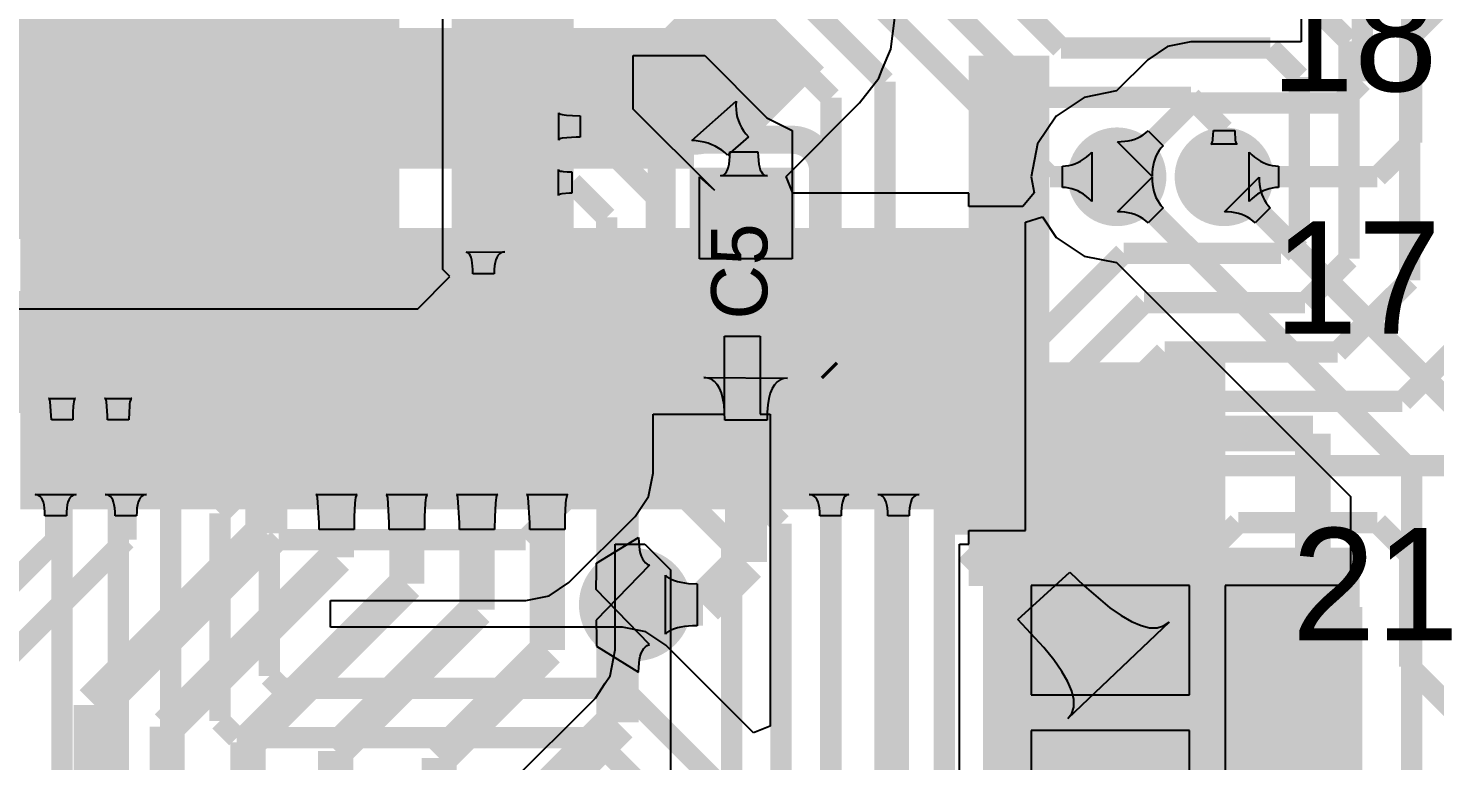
# Model space of a CAD drawing. Extents: x 72.1 to 112.7, y 45.7 to 113.8.
# Drawn here: x 93.33 to 103.34, y 84.41 to 89.63 of the extents above; entities that cross this region are included whole.
import ezdxf

# ---------------------------------------------------------------- set-up
doc = ezdxf.new("R2010")
doc.units = 0
doc.header["$MEASUREMENT"] = 0
for name, color, linetype in [('BOTTOMLAYER', 5, 'CONTINUOUS'), ('BOTTOMOVERLAY', 54, 'CONTINUOUS'), ('BOTTOMPASTE', 16, 'CONTINUOUS'), ('BOTTOMSOLDER', 6, 'CONTINUOUS'), ('MULTILAYER', 9, 'CONTINUOUS'), ('TOPLAYER', 1, 'CONTINUOUS'), ('TOPOVERLAY', 2, 'CONTINUOUS'), ('TOPPASTE', 8, 'CONTINUOUS'), ('TOPSOLDER', 216, 'CONTINUOUS')]:
    doc.layers.add(name, color=color, linetype=linetype)

msp = doc.modelspace()

# ---------------------------------------------------------------- linework, layer by layer
at = {"layer": 'BOTTOMLAYER'}
for p, q in [((102.392442, 94.302997), (102.392442, 89.530146)), ((99.470713, 89.479897), (99.499925, 89.701792)), ((99.410149, 89.333687), (99.470713, 89.479897)), ((101.440775, 89.497083), (101.299863, 89.40293)), ((101.606993, 89.530146), (101.440775, 89.497083)), ((102.392442, 89.530146), (101.606993, 89.530146)), ((99.385064, 89.273123), (99.410149, 89.333687)), ((101.299863, 89.40293), (101.077865, 89.180932)), ((99.248819, 89.095565), (99.385064, 89.273123)), ((100.846882, 89.134988), (100.648417, 89.002375)), ((101.077865, 89.180932), (100.846882, 89.134988)), ((98.724575, 88.571321), (99.248819, 89.095565)), ((100.648417, 89.002375), (100.515804, 88.803909)), ((101.161352, 88.826246), (101.184946, 88.831638)), ((101.184946, 88.831638), (101.207359, 88.838651)), ((101.207359, 88.838651), (101.228594, 88.847285)), ((101.228594, 88.847285), (101.248647, 88.857536)), ((101.248647, 88.857536), (101.267519, 88.869411)), ((101.267519, 88.869411), (101.285213, 88.882903)), ((101.285213, 88.882903), (101.301728, 88.898016)), ((101.301728, 88.898016), (101.409208, 88.790536)), ((100.515804, 88.803909), (100.469238, 88.5698)), ((101.083491, 88.819787), (101.110626, 88.82032)), ((101.330978, 88.572299), (101.083491, 88.819787)), ((101.110626, 88.82032), (101.13658, 88.822472)), ((101.13658, 88.822472), (101.161352, 88.826246)), ((101.368728, 88.737455), (101.358476, 88.717402)), ((101.380602, 88.756327), (101.368728, 88.737455)), ((101.394095, 88.774021), (101.380602, 88.756327)), ((101.409208, 88.790536), (101.394095, 88.774021)), ((102.021528, 88.394799), (102.021528, 88.744801)), ((102.021528, 88.744801), (102.041091, 88.72599)), ((101.337438, 88.650161), (101.333663, 88.625388)), ((101.34283, 88.673755), (101.337438, 88.650161)), ((101.349843, 88.696168), (101.34283, 88.673755)), ((101.358476, 88.717402), (101.349843, 88.696168)), ((102.041091, 88.72599), (102.060964, 88.70916)), ((102.060964, 88.70916), (102.08115, 88.694311)), ((102.08115, 88.694311), (102.101647, 88.681441)), ((102.101647, 88.681441), (102.122455, 88.670552)), ((102.122455, 88.670552), (102.143573, 88.661641)), ((102.143573, 88.661641), (102.165003, 88.65471)), ((102.165003, 88.65471), (102.186743, 88.649762)), ((102.186743, 88.649762), (102.208795, 88.64679)), ((102.208795, 88.64679), (102.23116, 88.645802)), ((102.23116, 88.645802), (102.23116, 88.493798)), ((98.773178, 88.453989), (98.724575, 88.571321)), ((100.469238, 88.5698), (100.491841, 88.456163)), ((101.083491, 88.319813), (101.330978, 88.567301)), ((101.331512, 88.599434), (101.330978, 88.572299)), ((101.330978, 88.567301), (101.331512, 88.540166)), ((101.333663, 88.625388), (101.331512, 88.599434)), ((101.331512, 88.540166), (101.333663, 88.514212)), ((101.845491, 88.319813), (102.092978, 88.567301)), ((102.092978, 88.567301), (102.093512, 88.540166)), ((102.093512, 88.540166), (102.095663, 88.514212)), ((100.025114, 88.453989), (98.773178, 88.453989)), ((100.025114, 88.357989), (100.025114, 88.453989)), ((100.491841, 88.456163), (100.411272, 88.357989)), ((101.333663, 88.514212), (101.337438, 88.489439)), ((101.337438, 88.489439), (101.34283, 88.465845)), ((101.34283, 88.465845), (101.349843, 88.443432)), ((101.349843, 88.443432), (101.358476, 88.422198)), ((102.08115, 88.445289), (102.060964, 88.43044)), ((102.101647, 88.458159), (102.08115, 88.445289)), ((102.095663, 88.514212), (102.099438, 88.489439)), ((102.099438, 88.489439), (102.10483, 88.465845)), ((102.122455, 88.469048), (102.101647, 88.458159)), ((102.10483, 88.465845), (102.111843, 88.443432)), ((102.111843, 88.443432), (102.120476, 88.422198)), ((102.143573, 88.477959), (102.122455, 88.469048)), ((102.165003, 88.48489), (102.143573, 88.477959)), ((102.186743, 88.489838), (102.165003, 88.48489)), ((102.208795, 88.49281), (102.186743, 88.489838)), ((102.23116, 88.493798), (102.208795, 88.49281)), ((100.411272, 88.357989), (100.025114, 88.357989)), ((101.409208, 88.349064), (101.301728, 88.241584)), ((101.358476, 88.422198), (101.368728, 88.402145)), ((101.368728, 88.402145), (101.380602, 88.383273)), ((101.380602, 88.383273), (101.394095, 88.365579)), ((101.394095, 88.365579), (101.409208, 88.349064)), ((102.041091, 88.41361), (102.021528, 88.394799)), ((102.060964, 88.43044), (102.041091, 88.41361)), ((102.171208, 88.349064), (102.063728, 88.241584)), ((102.120476, 88.422198), (102.130728, 88.402145)), ((102.130728, 88.402145), (102.142602, 88.383273)), ((102.142602, 88.383273), (102.156095, 88.365579)), ((102.156095, 88.365579), (102.171208, 88.349064)), ((100.429113, 88.246682), (100.550645, 88.283547)), ((100.429113, 86.049993), (100.429113, 88.246682)), ((100.550645, 88.283547), (100.648417, 88.137225)), ((101.110626, 88.31928), (101.083491, 88.319813)), ((101.13658, 88.317128), (101.110626, 88.31928)), ((101.161352, 88.313354), (101.13658, 88.317128)), ((101.184946, 88.307962), (101.161352, 88.313354)), ((101.207359, 88.300949), (101.184946, 88.307962)), ((101.228594, 88.292315), (101.207359, 88.300949)), ((101.248647, 88.282064), (101.228594, 88.292315)), ((101.267519, 88.270189), (101.248647, 88.282064)), ((101.285213, 88.256697), (101.267519, 88.270189)), ((101.301728, 88.241584), (101.285213, 88.256697)), ((101.872626, 88.31928), (101.845491, 88.319813)), ((101.89858, 88.317128), (101.872626, 88.31928)), ((101.923352, 88.313354), (101.89858, 88.317128)), ((101.946946, 88.307962), (101.923352, 88.313354)), ((101.969359, 88.300949), (101.946946, 88.307962)), ((101.990594, 88.292315), (101.969359, 88.300949)), ((102.010647, 88.282064), (101.990594, 88.292315)), ((102.029519, 88.270189), (102.010647, 88.282064)), ((102.047213, 88.256697), (102.029519, 88.270189)), ((102.063728, 88.241584), (102.047213, 88.256697)), ((100.648417, 88.137225), (100.846882, 88.004612)), ((100.846882, 88.004612), (101.077865, 87.958668)), ((101.077865, 87.958668), (102.744443, 86.292093)), ((93.391655, 86.305522), (93.378175, 86.307041)), ((93.378175, 86.307041), (93.672078, 86.307041)), ((93.403717, 86.30096), (93.391655, 86.305522)), ((93.41436, 86.293361), (93.403717, 86.30096)), ((93.423583, 86.28272), (93.41436, 86.293361)), ((93.431388, 86.26904), (93.423583, 86.28272)), ((93.437773, 86.252322), (93.431388, 86.26904)), ((93.442739, 86.232561), (93.437773, 86.252322)), ((93.446288, 86.209759), (93.442739, 86.232561)), ((93.607514, 86.232561), (93.603966, 86.209759)), ((93.61248, 86.252322), (93.607514, 86.232561)), ((93.618865, 86.26904), (93.61248, 86.252322)), ((93.626671, 86.28272), (93.618865, 86.26904)), ((93.635893, 86.293361), (93.626671, 86.28272)), ((93.646536, 86.30096), (93.635893, 86.293361)), ((93.658599, 86.305522), (93.646536, 86.30096)), ((93.672078, 86.307041), (93.658599, 86.305522)), ((93.891654, 86.305522), (93.878174, 86.307041)), ((93.878174, 86.307041), (94.172077, 86.307041)), ((93.903716, 86.30096), (93.891654, 86.305522)), ((93.914359, 86.293361), (93.903716, 86.30096)), ((93.923582, 86.28272), (93.914359, 86.293361)), ((93.931387, 86.26904), (93.923582, 86.28272)), ((93.937772, 86.252322), (93.931387, 86.26904)), ((93.942738, 86.232561), (93.937772, 86.252322)), ((93.946287, 86.209759), (93.942738, 86.232561)), ((94.107513, 86.232561), (94.103965, 86.209759)), ((94.112479, 86.252322), (94.107513, 86.232561)), ((94.118864, 86.26904), (94.112479, 86.252322)), ((94.12667, 86.28272), (94.118864, 86.26904)), ((94.135892, 86.293361), (94.12667, 86.28272)), ((94.146535, 86.30096), (94.135892, 86.293361)), ((94.158598, 86.305522), (94.146535, 86.30096)), ((94.172077, 86.307041), (94.158598, 86.305522)), ((95.382342, 86.304542), (95.378171, 86.307041)), ((95.378171, 86.307041), (95.672074, 86.307041)), ((95.386073, 86.297041), (95.382342, 86.304542)), ((95.389367, 86.284542), (95.386073, 86.297041)), ((95.399903, 86.104542), (95.389367, 86.284542)), ((95.65561, 86.244542), (95.651, 86.147041)), ((95.658026, 86.267041), (95.65561, 86.244542)), ((95.660878, 86.284542), (95.658026, 86.267041)), ((95.664172, 86.297041), (95.660878, 86.284542)), ((95.667904, 86.304542), (95.664172, 86.297041)), ((95.672074, 86.307041), (95.667904, 86.304542)), ((95.882341, 86.304542), (95.87817, 86.307041)), ((95.87817, 86.307041), (96.172073, 86.307041)), ((95.886072, 86.297041), (95.882341, 86.304542)), ((95.889366, 86.284542), (95.886072, 86.297041)), ((95.899902, 86.104542), (95.889366, 86.284542)), ((96.155609, 86.244542), (96.150999, 86.147041)), ((96.158025, 86.267041), (96.155609, 86.244542)), ((96.160877, 86.284542), (96.158025, 86.267041)), ((96.164171, 86.297041), (96.160877, 86.284542)), ((96.167903, 86.304542), (96.164171, 86.297041)), ((96.172073, 86.307041), (96.167903, 86.304542)), ((96.38234, 86.304542), (96.378169, 86.307041)), ((96.378169, 86.307041), (96.672072, 86.307041)), ((96.386071, 86.297041), (96.38234, 86.304542)), ((96.389365, 86.284542), (96.386071, 86.297041)), ((96.399901, 86.104542), (96.389365, 86.284542)), ((96.655608, 86.244542), (96.650998, 86.147041)), ((96.658024, 86.267041), (96.655608, 86.244542)), ((96.660876, 86.284542), (96.658024, 86.267041)), ((96.66417, 86.297041), (96.660876, 86.284542)), ((96.667902, 86.304542), (96.66417, 86.297041)), ((96.672072, 86.307041), (96.667902, 86.304542)), ((96.882339, 86.304542), (96.878168, 86.307041)), ((96.878168, 86.307041), (97.172071, 86.307041)), ((96.88607, 86.297041), (96.882339, 86.304542)), ((96.889364, 86.284542), (96.88607, 86.297041)), ((96.8999, 86.104542), (96.889364, 86.284542)), ((97.155607, 86.244542), (97.150997, 86.147041)), ((97.158023, 86.267041), (97.155607, 86.244542)), ((97.160875, 86.284542), (97.158023, 86.267041)), ((97.164169, 86.297041), (97.160875, 86.284542)), ((97.167901, 86.304542), (97.164169, 86.297041)), ((97.172071, 86.307041), (97.167901, 86.304542)), ((98.904232, 86.305522), (98.889792, 86.307041)), ((98.889792, 86.307041), (99.172067, 86.307041)), ((98.917153, 86.30096), (98.904232, 86.305522)), ((98.928552, 86.293361), (98.917153, 86.30096)), ((98.938433, 86.28272), (98.928552, 86.293361)), ((98.946792, 86.26904), (98.938433, 86.28272)), ((98.953632, 86.252322), (98.946792, 86.26904)), ((98.958954, 86.232561), (98.953632, 86.252322)), ((98.962754, 86.209759), (98.958954, 86.232561)), ((99.12268, 86.232561), (99.119964, 86.209759)), ((99.126477, 86.252322), (99.12268, 86.232561)), ((99.131361, 86.26904), (99.126477, 86.252322)), ((99.137333, 86.28272), (99.131361, 86.26904)), ((99.144389, 86.293361), (99.137333, 86.28272)), ((99.15253, 86.30096), (99.144389, 86.293361)), ((99.161755, 86.305522), (99.15253, 86.30096)), ((99.172067, 86.307041), (99.161755, 86.305522)), ((99.391643, 86.305522), (99.378163, 86.307041)), ((99.378163, 86.307041), (99.672066, 86.307041)), ((99.403705, 86.30096), (99.391643, 86.305522)), ((99.414348, 86.293361), (99.403705, 86.30096)), ((99.423571, 86.28272), (99.414348, 86.293361)), ((99.431376, 86.26904), (99.423571, 86.28272)), ((99.437761, 86.252322), (99.431376, 86.26904)), ((99.442727, 86.232561), (99.437761, 86.252322)), ((99.446276, 86.209759), (99.442727, 86.232561)), ((99.607502, 86.232561), (99.603954, 86.209759)), ((99.612468, 86.252322), (99.607502, 86.232561)), ((99.618853, 86.26904), (99.612468, 86.252322)), ((99.626659, 86.28272), (99.618853, 86.26904)), ((99.635881, 86.293361), (99.626659, 86.28272)), ((99.646524, 86.30096), (99.635881, 86.293361)), ((99.658587, 86.305522), (99.646524, 86.30096)), ((99.672066, 86.307041), (99.658587, 86.305522)), ((102.744443, 86.292093), (102.744443, 85.658033)), ((93.448416, 86.18392), (93.446288, 86.209759)), ((93.449125, 86.15504), (93.448416, 86.18392)), ((93.601129, 86.15504), (93.449125, 86.15504)), ((93.601837, 86.18392), (93.601129, 86.15504)), ((93.603966, 86.209759), (93.601837, 86.18392)), ((93.948415, 86.18392), (93.946287, 86.209759)), ((93.949124, 86.15504), (93.948415, 86.18392)), ((94.101128, 86.15504), (93.949124, 86.15504)), ((94.101836, 86.18392), (94.101128, 86.15504)), ((94.103965, 86.209759), (94.101836, 86.18392)), ((95.651, 86.147041), (95.650121, 86.057041)), ((96.150999, 86.147041), (96.15012, 86.057041)), ((96.650998, 86.147041), (96.650119, 86.057041)), ((97.150997, 86.147041), (97.150118, 86.057041)), ((98.965032, 86.18392), (98.962754, 86.209759)), ((98.965791, 86.15504), (98.965032, 86.18392)), ((99.117795, 86.15504), (98.965791, 86.15504)), ((99.118336, 86.18392), (99.117795, 86.15504)), ((99.119964, 86.209759), (99.118336, 86.18392)), ((99.448404, 86.18392), (99.446276, 86.209759)), ((99.449113, 86.15504), (99.448404, 86.18392)), ((99.601117, 86.15504), (99.449113, 86.15504)), ((99.601825, 86.18392), (99.601117, 86.15504)), ((99.603954, 86.209759), (99.601825, 86.18392)), ((95.400124, 86.057041), (95.399903, 86.104542)), ((95.650121, 86.057041), (95.400124, 86.057041)), ((95.900123, 86.057041), (95.899902, 86.104542)), ((96.15012, 86.057041), (95.900123, 86.057041)), ((96.400122, 86.057041), (96.399901, 86.104542)), ((96.650119, 86.057041), (96.400122, 86.057041)), ((96.900121, 86.057041), (96.8999, 86.104542)), ((97.150118, 86.057041), (96.900121, 86.057041)), ((100.025114, 85.953994), (100.025114, 86.049993)), ((100.025114, 86.049993), (100.429113, 86.049993)), ((97.375119, 85.817304), (97.675118, 86.000907)), ((97.509424, 85.199741), (97.509424, 85.953994)), ((97.509424, 85.953994), (97.720534, 85.953994)), ((97.675118, 86.000907), (97.675883, 85.968492)), ((97.675883, 85.968492), (97.678182, 85.938921)), ((97.678182, 85.938921), (97.682009, 85.912198)), ((97.720534, 85.953994), (97.903447, 85.771083)), ((99.95946, 83.811748), (99.95946, 85.953994)), ((99.95946, 85.953994), (100.025114, 85.953994)), ((97.682009, 85.912198), (97.687369, 85.888314)), ((97.687369, 85.888314), (97.69426, 85.867278)), ((97.69426, 85.867278), (97.702682, 85.849084)), ((97.702682, 85.849084), (97.712634, 85.833735)), ((97.712634, 85.833735), (97.72412, 85.82123)), ((97.751682, 85.804751), (97.372432, 85.412961)), ((97.373399, 85.640314), (97.375012, 85.752313)), ((97.375012, 85.752313), (97.375119, 85.817304)), ((97.72412, 85.82123), (97.737135, 85.811568)), ((97.737135, 85.811568), (97.751682, 85.804751)), ((97.903447, 85.771083), (97.903447, 82.6008)), ((100.374582, 85.417457), (100.744607, 85.754538)), ((100.744607, 85.754538), (100.846674, 85.655975)), ((97.372432, 85.630639), (97.372942, 85.633748)), ((97.751682, 85.238849), (97.372432, 85.630639)), ((97.372942, 85.633748), (97.373399, 85.640314)), ((101.598085, 85.658033), (100.471087, 85.658033)), ((100.471087, 85.658033), (100.471087, 84.881034)), ((100.846674, 85.655975), (101.029902, 85.500787)), ((101.598085, 84.881034), (101.598085, 85.658033)), ((102.744443, 85.658033), (101.852085, 85.658033)), ((101.852085, 85.658033), (101.852085, 84.754034)), ((101.029902, 85.500787), (101.111065, 85.44416)), ((101.111065, 85.44416), (101.185259, 85.401511)), ((97.372432, 85.412961), (97.372942, 85.409852)), ((97.372942, 85.409852), (97.373399, 85.403286)), ((97.373399, 85.403286), (97.375012, 85.291287)), ((100.56035, 85.217668), (100.374582, 85.417457)), ((101.451712, 85.397937), (100.731183, 84.710351)), ((101.185259, 85.401511), (101.252485, 85.372839)), ((101.252485, 85.372839), (101.312744, 85.358148)), ((101.312744, 85.358148), (101.366036, 85.357432)), ((101.366036, 85.357432), (101.412357, 85.370695)), ((101.412357, 85.370695), (101.451712, 85.397937)), ((97.375012, 85.291287), (97.375119, 85.226296)), ((97.375119, 85.226296), (97.675118, 85.042693)), ((97.72412, 85.22237), (97.737135, 85.232032)), ((97.737135, 85.232032), (97.751682, 85.238849)), ((97.472561, 85.014394), (97.509427, 85.199728)), ((97.509427, 85.199728), (97.509424, 85.199741)), ((97.678182, 85.104679), (97.682009, 85.131402)), ((97.682009, 85.131402), (97.687369, 85.155286)), ((97.687369, 85.155286), (97.69426, 85.176322)), ((97.69426, 85.176322), (97.702682, 85.194516)), ((97.702682, 85.194516), (97.712634, 85.209865)), ((97.712634, 85.209865), (97.72412, 85.22237)), ((100.631777, 85.128717), (100.56035, 85.217668)), ((100.688897, 85.047061), (100.631777, 85.128717)), ((97.675118, 85.042693), (97.675883, 85.075108)), ((97.675883, 85.075108), (97.678182, 85.104679)), ((100.731709, 84.972703), (100.688897, 85.047061)), ((97.367575, 84.857272), (97.437725, 84.962258)), ((97.437725, 84.962258), (97.472561, 85.014394)), ((100.760215, 84.905642), (100.731709, 84.972703)), ((96.739296, 84.228993), (97.367568, 84.857267)), ((97.367568, 84.857267), (97.367575, 84.857272)), ((100.471087, 84.881034), (101.598085, 84.881034)), ((100.774416, 84.845876), (100.760215, 84.905642)), ((100.774312, 84.793404), (100.774416, 84.845876)), ((100.731183, 84.710351), (100.7599, 84.74823)), ((100.7599, 84.74823), (100.774312, 84.793404)), ((101.852085, 84.754034), (101.852085, 83.850035)), ((101.598085, 84.627034), (100.471087, 84.627034)), ((100.471087, 84.627034), (100.471087, 83.901554)), ((101.598085, 83.850035), (101.598085, 84.627034))]:
    msp.add_line(p, q, dxfattribs=at)
for points, const_width in [([(98.642592, 89.701792), (98.642592, 94.321211)], 1.000001), ([(102.826787, 89.248795), (102.826787, 94.302997)], 0.152001), ([(103.178788, 88.813396), (103.178788, 92.114997)], 0.152001), ([(98.0694, 89.1286), (98.642592, 89.701792)], 1.000001), ([(90.336792, 89.1286), (98.0694, 89.1286)], 1.000001), ([(102.673793, 89.095801), (102.826787, 89.248795)], 0.152001), ([(101.080992, 88.5698), (101.606993, 89.095801)], 0.152001), ([(101.606993, 89.095801), (102.673793, 89.095801)], 0.152001), ([(102.935192, 88.5698), (103.178788, 88.813396)], 0.152001), ([(101.080992, 88.5698), (103.178788, 86.472004)], 0.152001), ([(101.842992, 88.5698), (103.646392, 86.7664)], 0.152001), ([(101.842992, 88.5698), (102.935192, 88.5698)], 0.152001), ([(100.125113, 86.020478), (100.125113, 87.884)], 0.499999), ([(95.025124, 86.030478), (95.025124, 87.203991)], 0.299999), ([(97.525119, 84.683727), (97.525119, 87.203991)], 0.299999), ([(93.525127, 85.982137), (93.525127, 87.203991)], 0.152001), ([(94.025126, 85.984334), (94.025126, 87.203991)], 0.152001), ([(95.525123, 85.858731), (95.525123, 87.203991)], 0.249999), ([(96.025122, 85.67293), (96.025122, 87.203991)], 0.249999), ([(96.525121, 85.487129), (96.525121, 87.203991)], 0.249999), ([(97.02512, 85.199728), (97.02512, 87.203991)], 0.249999), ([(98.025118, 86.263668), (98.025118, 87.203991)], 0.152001), ([(98.525117, 86.263668), (98.525117, 87.203991)], 0.152001), ([(99.025116, 87.199597), (99.025116, 87.203991)], 0.152001), ([(99.025116, 87.199597), (99.041793, 87.182919)], 0.152001), ([(99.041793, 83.312), (99.041793, 87.182919)], 0.152001), ([(99.525115, 83.572477), (99.525115, 87.203991)], 0.152001), ([(103.178788, 74.553798), (103.178788, 86.472004)], 0.152001), ([(98.025118, 86.263668), (98.337792, 85.950994)], 0.152001), ([(98.525117, 86.263668), (98.689792, 86.098992)], 0.152001), ([(100.125113, 86.020478), (101.391557, 84.754034)], 0.499999), ([(93.8022, 84.807555), (95.025124, 86.030478)], 0.299999), ([(98.689792, 82.807599), (98.689792, 86.098992)], 0.152001), ([(92.285599, 84.742609), (93.525127, 85.982137)], 0.152001), ([(92.673592, 84.6328), (94.025126, 85.984334)], 0.152001), ([(94.3194, 84.653008), (95.525123, 85.858731)], 0.249999), ([(98.337792, 82.6008), (98.337792, 85.950994)], 0.152001), ([(94.8944, 84.542208), (96.025122, 85.67293)], 0.249999), ([(95.518392, 84.4804), (96.525121, 85.487129)], 0.249999), ([(96.254992, 84.4296), (97.02512, 85.199728)], 0.249999), ([(93.8022, 82.2706), (93.8022, 84.807555)], 0.299999), ([(101.391557, 84.754034), (101.725085, 84.754034)], 0.499999), ([(96.889992, 84.0486), (97.525119, 84.683727)], 0.299999), ([(94.3194, 83.125), (94.3194, 84.653008)], 0.249999), ([(94.8944, 83.439), (94.8944, 84.542208)], 0.249999), ([(95.518392, 83.9724), (95.518392, 84.4804)], 0.249999), ([(96.254992, 83.6168), (96.254992, 84.4296)], 0.249999)]:
    msp.add_lwpolyline(points, dxfattribs=dict(at, const_width=const_width))
for points, const_width in [([(97.9194, 89.1286, 1), (98.2194, 89.1286, 1)], 0.299999), ([(100.955993, 88.5698, 1), (101.20599, 88.5698, 1)], 0.249999), ([(101.717993, 88.5698, 1), (101.96799, 88.5698, 1)], 0.249999), ([(97.501992, 85.5218, 1), (97.801991, 85.5218, 1)], 0.299999)]:
    msp.add_lwpolyline(points, format="xyb", close=True, dxfattribs=dict(at, const_width=const_width))
for points in [[(100.025114, 85.655975), (100.598392, 85.655975), (100.025114, 89.433397), (100.598392, 89.433397)], [(93.375127, 86.303993), (93.675126, 86.303993), (93.375127, 88.103989), (93.675126, 88.103989)], [(93.875126, 86.303993), (94.175125, 86.303993), (93.875126, 88.103989), (94.175125, 88.103989)], [(94.375125, 86.303993), (94.675124, 86.303993), (94.375125, 88.103989), (94.675124, 88.103989)], [(94.875124, 86.303993), (95.175123, 86.303993), (94.875124, 88.103989), (95.175123, 88.103989)], [(95.375123, 86.303993), (95.675122, 86.303993), (95.375123, 88.103989), (95.675122, 88.103989)], [(95.875122, 86.303993), (96.175121, 86.303993), (95.875122, 88.103989), (96.175121, 88.103989)], [(96.375121, 86.303993), (96.67512, 86.303993), (96.375121, 88.103989), (96.67512, 88.103989)], [(96.87512, 86.303993), (97.175119, 86.303993), (96.87512, 88.103989), (97.175119, 88.103989)], [(97.375119, 86.303993), (97.675118, 86.303993), (97.375119, 88.103989), (97.675118, 88.103989)], [(97.875118, 86.303993), (98.175117, 86.303993), (97.875118, 88.103989), (98.175117, 88.103989)], [(98.375117, 86.303993), (98.675116, 86.303993), (98.375117, 88.103989), (98.675116, 88.103989)], [(98.875116, 86.303993), (99.175115, 86.303993), (98.875116, 88.103989), (99.175115, 88.103989)], [(99.375115, 86.303993), (99.675114, 86.303993), (99.375115, 88.103989), (99.675114, 88.103989)], [(99.875114, 86.303993), (100.175113, 86.303993), (99.875114, 88.103989), (100.175113, 88.103989)], [(100.166592, 83.850035), (101.852085, 83.850035), (100.166592, 87.248997), (101.852085, 87.248997)], [(101.411192, 83.7184), (102.808192, 83.7184), (101.411192, 85.9282), (102.808192, 85.9282)], [(100.725087, 85.404033), (100.725087, 84.104035), (102.725083, 85.404033), (102.725083, 84.104035)]]:
    msp.add_solid(points, dxfattribs=at)
at = {"layer": 'BOTTOMOVERLAY', "const_width": 0.254}
for points in [[(100.406266, 86.740949), (102.475274, 86.740949)], [(102.475274, 85.735135), (102.475274, 86.740949)]]:
    msp.add_lwpolyline(points, dxfattribs=at)
at = {"layer": 'BOTTOMPASTE'}
for points in [[(93.375127, 86.303993), (93.675126, 86.303993), (93.375127, 88.103989), (93.675126, 88.103989)], [(93.875126, 86.303993), (94.175125, 86.303993), (93.875126, 88.103989), (94.175125, 88.103989)], [(94.375125, 86.303993), (94.675124, 86.303993), (94.375125, 88.103989), (94.675124, 88.103989)], [(94.875124, 86.303993), (95.175123, 86.303993), (94.875124, 88.103989), (95.175123, 88.103989)], [(95.375123, 86.303993), (95.675122, 86.303993), (95.375123, 88.103989), (95.675122, 88.103989)], [(95.875122, 86.303993), (96.175121, 86.303993), (95.875122, 88.103989), (96.175121, 88.103989)], [(96.375121, 86.303993), (96.67512, 86.303993), (96.375121, 88.103989), (96.67512, 88.103989)], [(96.87512, 86.303993), (97.175119, 86.303993), (96.87512, 88.103989), (97.175119, 88.103989)], [(97.375119, 86.303993), (97.675118, 86.303993), (97.375119, 88.103989), (97.675118, 88.103989)], [(97.875118, 86.303993), (98.175117, 86.303993), (97.875118, 88.103989), (98.175117, 88.103989)], [(98.375117, 86.303993), (98.675116, 86.303993), (98.375117, 88.103989), (98.675116, 88.103989)], [(98.875116, 86.303993), (99.175115, 86.303993), (98.875116, 88.103989), (99.175115, 88.103989)], [(99.375115, 86.303993), (99.675114, 86.303993), (99.375115, 88.103989), (99.675114, 88.103989)], [(99.875114, 86.303993), (100.175113, 86.303993), (99.875114, 88.103989), (100.175113, 88.103989)], [(100.725087, 85.404033), (100.725087, 84.104035), (102.725083, 85.404033), (102.725083, 84.104035)]]:
    msp.add_solid(points, dxfattribs=at)
at = {"layer": 'BOTTOMSOLDER'}
for points, const_width in [([(97.8686, 89.1286, 1), (98.2702, 89.1286, 1)], 0.401599), ([(100.905193, 88.5698, 1), (101.25679, 88.5698, 1)], 0.351599), ([(101.667193, 88.5698, 1), (102.01879, 88.5698, 1)], 0.351599), ([(97.451192, 85.5218, 1), (97.852791, 85.5218, 1)], 0.401599)]:
    msp.add_lwpolyline(points, format="xyb", close=True, dxfattribs=dict(at, const_width=const_width))
for points in [[(93.273527, 86.202393), (93.776726, 86.202393), (93.273527, 88.205589), (93.776726, 88.205589)], [(93.773526, 86.202393), (94.276725, 86.202393), (93.773526, 88.205589), (94.276725, 88.205589)], [(94.273525, 86.202393), (94.776724, 86.202393), (94.273525, 88.205589), (94.776724, 88.205589)], [(94.773524, 86.202393), (95.276723, 86.202393), (94.773524, 88.205589), (95.276723, 88.205589)], [(95.273523, 86.202393), (95.776722, 86.202393), (95.273523, 88.205589), (95.776722, 88.205589)], [(95.773522, 86.202393), (96.276721, 86.202393), (95.773522, 88.205589), (96.276721, 88.205589)], [(96.273521, 86.202393), (96.77672, 86.202393), (96.273521, 88.205589), (96.77672, 88.205589)], [(96.77352, 86.202393), (97.276719, 86.202393), (96.77352, 88.205589), (97.276719, 88.205589)], [(97.273519, 86.202393), (97.776718, 86.202393), (97.273519, 88.205589), (97.776718, 88.205589)], [(97.773518, 86.202393), (98.276717, 86.202393), (97.773518, 88.205589), (98.276717, 88.205589)], [(98.273517, 86.202393), (98.776716, 86.202393), (98.273517, 88.205589), (98.776716, 88.205589)], [(98.773516, 86.202393), (99.276715, 86.202393), (98.773516, 88.205589), (99.276715, 88.205589)], [(99.273515, 86.202393), (99.776714, 86.202393), (99.273515, 88.205589), (99.776714, 88.205589)], [(99.773514, 86.202393), (100.276713, 86.202393), (99.773514, 88.205589), (100.276713, 88.205589)], [(100.623487, 85.505633), (100.623487, 84.002435), (102.826683, 85.505633), (102.826683, 84.002435)]]:
    msp.add_solid(points, dxfattribs=at)
at = {"layer": 'MULTILAYER'}
for points, const_width in [([(97.9194, 89.1286, 1), (98.2194, 89.1286, 1)], 0.299999), ([(100.955993, 88.5698, 1), (101.20599, 88.5698, 1)], 0.249999), ([(101.717993, 88.5698, 1), (101.96799, 88.5698, 1)], 0.249999), ([(97.501992, 85.5218, 1), (97.801991, 85.5218, 1)], 0.299999)]:
    msp.add_lwpolyline(points, format="xyb", close=True, dxfattribs=dict(at, const_width=const_width))
at = {"layer": 'TOPLAYER'}
for p, q in [((96.280392, 87.9094), (96.280392, 93.5482)), ((97.6376, 89.0524), (97.6376, 89.4334)), ((97.6376, 89.4334), (98.1456, 89.4334)), ((98.1456, 89.4334), (98.589087, 88.989913)), ((98.21449, 88.47551), (97.6376, 89.0524)), ((98.054434, 88.828974), (98.368668, 89.107645)), ((98.368668, 89.107645), (98.367657, 89.07782)), ((98.367657, 89.07782), (98.368871, 89.049017)), ((98.368871, 89.049017), (98.372313, 89.021232)), ((97.107439, 88.831776), (97.107439, 89.025679)), ((97.107439, 89.025679), (97.108957, 89.021699)), ((97.108957, 89.021699), (97.113519, 89.018138)), ((97.113519, 89.018138), (97.121119, 89.014993)), ((97.121119, 89.014993), (97.131759, 89.012271)), ((97.131759, 89.012271), (97.145439, 89.009967)), ((97.145439, 89.009967), (97.162158, 89.00808)), ((97.162158, 89.00808), (97.20472, 89.005565)), ((97.20472, 89.005565), (97.25944, 89.004729)), ((97.25944, 89.004729), (97.25944, 88.852726)), ((98.372313, 89.021232), (98.37798, 88.994465)), ((98.37798, 88.994465), (98.385874, 88.96872)), ((98.385874, 88.96872), (98.395993, 88.943993)), ((98.395993, 88.943993), (98.40834, 88.920287)), ((98.589087, 88.989913), (98.769592, 88.9)), ((97.108957, 88.835756), (97.107439, 88.831776)), ((97.113519, 88.839317), (97.108957, 88.835756)), ((97.121119, 88.842461), (97.113519, 88.839317)), ((97.131759, 88.845184), (97.121119, 88.842461)), ((97.23056, 88.852517), (97.131759, 88.845184)), ((97.25944, 88.852726), (97.23056, 88.852517)), ((98.458736, 88.855286), (98.308312, 88.722865)), ((98.40834, 88.920287), (98.422912, 88.8976)), ((98.422912, 88.8976), (98.439712, 88.875933)), ((98.439712, 88.875933), (98.458736, 88.855286)), ((98.769592, 88.9), (98.769592, 87.9856)), ((101.762601, 88.829766), (101.764181, 88.840447)), ((101.764181, 88.840447), (101.766289, 88.866856)), ((101.766289, 88.866856), (101.76699, 88.9)), ((101.76699, 88.9), (101.918994, 88.9)), ((101.918994, 88.9), (101.919169, 88.882586)), ((101.919169, 88.882586), (101.921803, 88.840447)), ((101.921803, 88.840447), (101.923383, 88.829766)), ((98.08497, 88.826515), (98.054434, 88.828974)), ((98.114363, 88.822243), (98.08497, 88.826515)), ((98.14261, 88.816162), (98.114363, 88.822243)), ((98.169715, 88.808268), (98.14261, 88.816162)), ((98.195674, 88.798563), (98.169715, 88.808268)), ((98.220489, 88.787046), (98.195674, 88.798563)), ((98.244162, 88.773719), (98.220489, 88.787046)), ((98.266689, 88.758578), (98.244162, 88.773719)), ((98.288074, 88.741628), (98.266689, 88.758578)), ((98.308312, 88.722865), (98.288074, 88.741628)), ((98.32433, 88.715281), (98.325, 88.7476)), ((98.325, 88.7476), (98.525, 88.7476)), ((98.525, 88.7476), (98.52567, 88.715281)), ((100.882892, 88.72599), (100.902455, 88.744801)), ((100.902455, 88.744801), (100.902455, 88.394799)), ((101.749423, 88.801628), (101.752763, 88.803889)), ((101.93656, 88.801628), (101.749423, 88.801628)), ((101.752763, 88.803889), (101.755748, 88.807834)), ((101.755748, 88.807834), (101.758384, 88.81346)), ((101.758384, 88.81346), (101.760668, 88.820772)), ((101.760668, 88.820772), (101.762601, 88.829766)), ((101.923383, 88.829766), (101.925316, 88.820772)), ((101.925316, 88.820772), (101.927599, 88.81346)), ((101.927599, 88.81346), (101.930236, 88.807834)), ((101.930236, 88.807834), (101.93322, 88.803889)), ((101.93322, 88.803889), (101.93656, 88.801628)), ((98.308239, 88.620028), (98.314271, 88.638738)), ((98.314271, 88.638738), (98.318965, 88.660851)), ((98.318965, 88.660851), (98.322318, 88.686366)), ((98.322318, 88.686366), (98.32433, 88.715281)), ((98.52567, 88.715281), (98.531035, 88.660851)), ((98.531035, 88.660851), (98.535729, 88.638738)), ((98.535729, 88.638738), (98.541761, 88.620028)), ((100.692824, 88.645802), (100.715188, 88.64679)), ((100.692824, 88.493798), (100.692824, 88.645802)), ((100.715188, 88.64679), (100.737241, 88.649762)), ((100.737241, 88.649762), (100.758981, 88.65471)), ((100.758981, 88.65471), (100.780411, 88.661641)), ((100.780411, 88.661641), (100.801528, 88.670552)), ((100.801528, 88.670552), (100.822336, 88.681441)), ((100.822336, 88.681441), (100.842834, 88.694311)), ((100.842834, 88.694311), (100.863019, 88.70916)), ((100.863019, 88.70916), (100.882892, 88.72599)), ((97.10439, 88.435355), (97.10439, 88.622101)), ((97.10439, 88.622101), (97.105356, 88.618799)), ((97.105356, 88.618799), (97.108246, 88.615848)), ((97.108246, 88.615848), (97.113067, 88.613242)), ((97.113067, 88.613242), (97.119818, 88.610984)), ((97.119818, 88.610984), (97.128495, 88.609071)), ((97.128495, 88.609071), (97.139102, 88.607509)), ((97.139102, 88.607509), (97.1661, 88.605424)), ((97.1661, 88.605424), (97.200811, 88.60473)), ((97.200811, 88.60473), (97.200811, 88.452726)), ((98.109192, 87.9856), (98.109192, 88.5698)), ((98.109192, 88.5698), (98.21449, 88.47551)), ((98.257952, 88.577504), (98.27069, 88.579206)), ((98.592048, 88.577504), (98.257952, 88.577504)), ((98.27069, 88.579206), (98.282089, 88.584308)), ((98.282089, 88.584308), (98.292145, 88.592812)), ((98.292145, 88.592812), (98.300863, 88.60472)), ((98.300863, 88.60472), (98.308239, 88.620028)), ((98.541761, 88.620028), (98.549137, 88.60472)), ((98.549137, 88.60472), (98.557855, 88.592812)), ((98.557855, 88.592812), (98.567911, 88.584308)), ((98.567911, 88.584308), (98.57931, 88.579206)), ((98.57931, 88.579206), (98.592048, 88.577504)), ((97.105356, 88.438657), (97.10439, 88.435355)), ((97.108246, 88.441609), (97.105356, 88.438657)), ((97.113067, 88.444215), (97.108246, 88.441609)), ((97.119818, 88.446473), (97.113067, 88.444215)), ((97.128495, 88.448385), (97.119818, 88.446473)), ((97.18249, 88.452554), (97.128495, 88.448385)), ((97.200811, 88.452726), (97.18249, 88.452554)), ((100.715188, 88.49281), (100.692824, 88.493798)), ((100.737241, 88.489838), (100.715188, 88.49281)), ((100.758981, 88.48489), (100.737241, 88.489838)), ((100.780411, 88.477959), (100.758981, 88.48489)), ((100.801528, 88.469048), (100.780411, 88.477959)), ((100.822336, 88.458159), (100.801528, 88.469048)), ((100.842834, 88.445289), (100.822336, 88.458159)), ((100.863019, 88.43044), (100.842834, 88.445289)), ((100.882892, 88.41361), (100.863019, 88.43044)), ((100.902455, 88.394799), (100.882892, 88.41361)), ((96.448537, 88.031777), (96.722801, 88.034825)), ((96.457328, 88.030258), (96.448537, 88.031777)), ((96.465192, 88.025696), (96.457328, 88.030258)), ((96.708361, 88.033123), (96.69544, 88.028353)), ((96.722801, 88.034825), (96.708361, 88.033123)), ((96.472131, 88.018097), (96.465192, 88.025696)), ((96.478146, 88.007457), (96.472131, 88.018097)), ((96.483233, 87.993776), (96.478146, 88.007457)), ((96.487397, 87.977058), (96.483233, 87.993776)), ((96.490635, 87.957297), (96.487397, 87.977058)), ((96.494336, 87.908656), (96.490635, 87.957297)), ((96.64984, 87.935323), (96.647561, 87.909082)), ((96.65364, 87.958496), (96.64984, 87.935323)), ((96.658961, 87.978602), (96.65364, 87.958496)), ((96.665801, 87.995641), (96.658961, 87.978602)), ((96.67416, 88.009613), (96.665801, 87.995641)), ((96.684041, 88.020515), (96.67416, 88.009613)), ((96.69544, 88.028353), (96.684041, 88.020515)), ((98.769592, 87.9856), (98.109192, 87.9856)), ((96.102592, 87.63), (96.331192, 87.8586)), ((96.331192, 87.8586), (96.280392, 87.9094)), ((96.494798, 87.879776), (96.494336, 87.908656)), ((96.646802, 87.879776), (96.494798, 87.879776)), ((96.647561, 87.909082), (96.646802, 87.879776)), ((90.362192, 87.63), (96.102592, 87.63)), ((98.286994, 86.8796), (98.286994, 87.4336)), ((98.286994, 87.4336), (98.540994, 87.4336)), ((98.540994, 87.4336), (98.540994, 86.8796)), ((98.167894, 87.136529), (98.139395, 87.139696)), ((98.139395, 87.139696), (98.735947, 87.136648)), ((98.193395, 87.127329), (98.167894, 87.136529)), ((98.708101, 87.133648), (98.683188, 87.124649)), ((98.735947, 87.136648), (98.708101, 87.133648)), ((98.215894, 87.112099), (98.193395, 87.127329)), ((98.235394, 87.090842), (98.215894, 87.112099)), ((98.251894, 87.063552), (98.235394, 87.090842)), ((98.265394, 87.030232), (98.251894, 87.063552)), ((98.275894, 86.99088), (98.265394, 87.030232)), ((98.626031, 87.06165), (98.612843, 87.028647)), ((98.642152, 87.088647), (98.626031, 87.06165)), ((98.661205, 87.109648), (98.642152, 87.088647)), ((98.683188, 87.124649), (98.661205, 87.109648)), ((93.477504, 86.990243), (93.473524, 86.991761)), ((93.473524, 86.991761), (93.667428, 86.991761)), ((93.481065, 86.985681), (93.477504, 86.990243)), ((93.48421, 86.978081), (93.481065, 86.985681)), ((93.486933, 86.967441), (93.48421, 86.978081)), ((93.494266, 86.86864), (93.486933, 86.967441)), ((93.649828, 86.937042), (93.647313, 86.894479)), ((93.651715, 86.953761), (93.649828, 86.937042)), ((93.654019, 86.967441), (93.651715, 86.953761)), ((93.656742, 86.978081), (93.654019, 86.967441)), ((93.659886, 86.985681), (93.656742, 86.978081)), ((93.663447, 86.990243), (93.659886, 86.985681)), ((93.667428, 86.991761), (93.663447, 86.990243)), ((93.877503, 86.990243), (93.873523, 86.991761)), ((93.873523, 86.991761), (94.067427, 86.991761)), ((93.881064, 86.985681), (93.877503, 86.990243)), ((93.884209, 86.978081), (93.881064, 86.985681)), ((93.886932, 86.967441), (93.884209, 86.978081)), ((93.894265, 86.86864), (93.886932, 86.967441)), ((94.049827, 86.937042), (94.047313, 86.894479)), ((94.051714, 86.953761), (94.049827, 86.937042)), ((94.054018, 86.967441), (94.051714, 86.953761)), ((94.056741, 86.978081), (94.054018, 86.967441)), ((94.059886, 86.985681), (94.056741, 86.978081)), ((94.063447, 86.990243), (94.059886, 86.985681)), ((94.067427, 86.991761), (94.063447, 86.990243)), ((98.283395, 86.9455), (98.275894, 86.99088)), ((98.287893, 86.894091), (98.283395, 86.9455)), ((98.595256, 86.94465), (98.590859, 86.893649)), ((98.602584, 86.989648), (98.595256, 86.94465)), ((98.612843, 87.028647), (98.602584, 86.989648)), ((93.494474, 86.83976), (93.494266, 86.86864)), ((93.646478, 86.83976), (93.494474, 86.83976)), ((93.647313, 86.894479), (93.646478, 86.83976)), ((93.894473, 86.83976), (93.894265, 86.86864)), ((94.046477, 86.83976), (93.894473, 86.83976)), ((94.047313, 86.894479), (94.046477, 86.83976)), ((97.777938, 86.458014), (97.777938, 86.879598)), ((97.777938, 86.879598), (97.834996, 86.879598)), ((97.834996, 86.879598), (97.834996, 86.8796)), ((97.834996, 86.8796), (98.286994, 86.8796)), ((98.289394, 86.836649), (98.287893, 86.894091)), ((98.589394, 86.836649), (98.289394, 86.836649)), ((98.540994, 86.8796), (98.611248, 86.8796)), ((98.590859, 86.893649), (98.589394, 86.836649)), ((98.611248, 86.8796), (98.611248, 84.656938)), ((97.744877, 86.291786), (97.77794, 86.458001)), ((97.77794, 86.458001), (97.777938, 86.458014)), ((97.650722, 86.150872), (97.744877, 86.291786)), ((97.178919, 85.679069), (97.650722, 86.150872)), ((97.866233, 85.3118), (97.866233, 85.7318)), ((97.866233, 85.7318), (97.879075, 85.7204)), ((97.038008, 85.584916), (97.178919, 85.679069)), ((97.178919, 85.679069), (97.178922, 85.679067)), ((97.178922, 85.679067), (97.178919, 85.679069)), ((97.879075, 85.7204), (97.894076, 85.710199)), ((97.894076, 85.710199), (97.911237, 85.7012)), ((97.911237, 85.7012), (97.930553, 85.6934)), ((97.930553, 85.6934), (97.952032, 85.686798)), ((97.952032, 85.686798), (97.975666, 85.681401)), ((97.975666, 85.681401), (98.001463, 85.6772)), ((98.001463, 85.6772), (98.029415, 85.6742)), ((98.029415, 85.6742), (98.091798, 85.6718)), ((98.091798, 85.6718), (98.091798, 85.3718)), ((95.481346, 85.360947), (95.481346, 85.551853)), ((95.481346, 85.551853), (96.87179, 85.551853)), ((96.87179, 85.551853), (97.038008, 85.584916)), ((97.56139, 85.360947), (95.481346, 85.360947)), ((97.727607, 85.327884), (97.56139, 85.360947)), ((97.868519, 85.233731), (97.727607, 85.327884)), ((97.894076, 85.333401), (97.879075, 85.3232)), ((97.911237, 85.3424), (97.894076, 85.333401)), ((97.930553, 85.3502), (97.911237, 85.3424)), ((97.952032, 85.356802), (97.930553, 85.3502)), ((97.975666, 85.362199), (97.952032, 85.356802)), ((98.001463, 85.3664), (97.975666, 85.362199)), ((98.059527, 85.371201), (98.001463, 85.3664)), ((98.091798, 85.3718), (98.059527, 85.371201)), ((97.879075, 85.3232), (97.866233, 85.3118)), ((98.493915, 84.608335), (97.868519, 85.233731)), ((98.611248, 84.656938), (98.493915, 84.608335))]:
    msp.add_line(p, q, dxfattribs=at)
for points, const_width in [([(98.841077, 91.328723), (100.682001, 89.487799)], 0.152001), ([(98.743275, 90.928723), (100.5362, 89.135798)], 0.152001), ([(98.645472, 90.528724), (100.604396, 88.5698)], 0.152001), ([(103.163792, 89.560001), (104.15479, 90.551)], 0.152001), ([(98.547669, 90.128725), (99.429992, 89.246403)], 0.152001), ([(102.427192, 89.8398), (102.731992, 89.535)], 0.152001), ([(98.449867, 89.728726), (99.045593, 89.132999)], 0.152001), ([(103.163792, 87.8332), (103.163792, 89.560001)], 0.152001), ([(100.682001, 89.487799), (102.173192, 89.487799)], 0.152001), ([(102.173192, 89.487799), (102.379991, 89.281)], 0.152001), ([(102.731992, 87.9856), (102.731992, 89.535)], 0.152001), ([(96.777988, 89.328727), (97.843873, 89.328727)], 0.2), ([(97.843873, 89.328727), (98.425, 88.7476)], 0.2), ([(102.379991, 88.156202), (102.379991, 89.281)], 0.152001), ([(99.429992, 80.623209), (99.429992, 89.246403)], 0.152001), ([(99.045593, 79.981196), (99.045593, 89.132999)], 0.152001), ([(100.5362, 89.135798), (101.607193, 89.135798)], 0.152001), ([(101.607193, 89.135798), (101.842992, 88.9)], 0.152001), ([(96.777988, 88.928727), (97.298614, 88.928727)], 0.152001), ([(97.298614, 88.928727), (97.800792, 88.426549)], 0.152001), ([(101.842992, 88.5698), (101.842992, 88.9)], 0.152001), ([(98.425, 88.2142), (98.425, 88.7476)], 0.2), ([(100.604396, 88.5698), (101.080992, 88.5698)], 0.152001), ([(96.777988, 88.528728), (97.200811, 88.528728)], 0.152001), ([(97.200811, 88.528728), (97.448792, 88.280748)], 0.152001), ([(97.800792, 87.830909), (97.800792, 88.426549)], 0.152001), ([(97.448792, 87.97671), (97.448792, 88.280748)], 0.152001), ([(102.249392, 88.025602), (102.379991, 88.156202)], 0.152001), ([(96.5708, 86.802808), (96.5708, 88.138)], 0.152001), ([(96.991592, 87.51951), (97.448792, 87.97671)], 0.152001), ([(99.850788, 86.74812), (101.128271, 88.025602)], 0.152001), ([(101.128271, 88.025602), (102.249392, 88.025602)], 0.152001), ([(102.419993, 87.673602), (102.731992, 87.9856)], 0.152001), ([(103.11339, 86.9696), (104.15479, 88.011)], 0.152001), ([(97.343592, 87.373709), (97.800792, 87.830909)], 0.152001), ([(102.652192, 87.321601), (103.163792, 87.8332)], 0.152001), ([(100.202789, 86.602319), (101.274072, 87.673602)], 0.152001), ([(101.274072, 87.673602), (102.419993, 87.673602)], 0.152001), ([(96.991592, 86.6648), (96.991592, 87.51951)], 0.152001), ([(98.439394, 85.826603), (98.439394, 87.4336)], 0.299999), ([(97.343592, 86.458001), (97.343592, 87.373709)], 0.152001), ([(93.570476, 83.562876), (93.570476, 87.321212)], 0.152001), ([(93.970475, 83.218998), (93.970475, 87.321212)], 0.152001), ([(100.55479, 86.456517), (101.419873, 87.321601)], 0.152001), ([(101.419873, 87.321601), (102.652192, 87.321601)], 0.152001), ([(100.906791, 86.310716), (101.565674, 86.9696)], 0.152001), ([(101.565674, 86.9696), (103.11339, 86.9696)], 0.152001), ([(96.458192, 86.6902), (96.5708, 86.802808)], 0.152001), ([(94.342999, 86.530807), (94.502392, 86.6902)], 0.152001), ([(94.502392, 86.6902), (96.458192, 86.6902)], 0.152001), ([(96.664991, 86.338199), (96.991592, 86.6648)], 0.152001), ([(99.850788, 81.302012), (99.850788, 86.74812)], 0.152001), ([(100.202789, 81.878802), (100.202789, 86.602319)], 0.152001), ([(94.342999, 79.534393), (94.342999, 86.530807)], 0.152001), ([(96.87179, 85.986198), (97.343592, 86.458001)], 0.152001), ([(100.55479, 82.564602), (100.55479, 86.456517)], 0.152001), ([(101.258792, 86.0044), (101.766792, 86.5124)], 0.152001), ([(101.766792, 86.5124), (103.646392, 86.5124)], 0.152001), ([(94.695, 86.171608), (94.861591, 86.338199)], 0.152001), ([(94.861591, 86.338199), (96.664991, 86.338199)], 0.152001), ([(100.906791, 82.710404), (100.906791, 86.310716)], 0.152001), ([(94.695, 84.694192), (94.695, 86.171608)], 0.152001), ([(101.639792, 85.8012), (101.944592, 86.106)], 0.152001), ([(101.944592, 86.106), (102.935192, 86.106)], 0.152001), ([(102.935192, 86.106), (103.163792, 85.8774)], 0.152001), ([(95.047001, 85.921207), (95.111992, 85.986198)], 0.152001), ([(95.111992, 85.986198), (96.87179, 85.986198)], 0.152001), ([(101.258792, 82.856205), (101.258792, 86.0044)], 0.152001), ([(95.047001, 85.0138), (95.047001, 85.921207)], 0.152001), ([(98.134592, 85.5218), (98.439394, 85.826603)], 0.299999), ([(103.163792, 85.081725), (103.163792, 85.8774)], 0.152001), ([(101.639792, 82.973007), (101.639792, 85.8012)], 0.152001), ([(97.651992, 85.5218), (98.134592, 85.5218)], 0.299999), ([(103.163792, 85.081725), (104.15479, 84.090726)], 0.152001), ([(95.047001, 85.0138), (95.134199, 84.926602)], 0.152001), ([(95.134199, 84.926602), (97.56139, 84.926602)], 0.152001), ([(97.56139, 84.926602), (98.5266, 83.961392)], 0.152001), ([(94.695, 84.694192), (94.814591, 84.574601)], 0.152001), ([(94.814591, 84.574601), (97.354591, 84.574601)], 0.152001), ([(97.354591, 84.574601), (98.000599, 83.928593)], 0.152001)]:
    msp.add_lwpolyline(points, dxfattribs=dict(at, const_width=const_width))
for points, const_width in [([(97.9194, 89.1286, 1), (98.2194, 89.1286, 1)], 0.299999), ([(100.955993, 88.5698, 1), (101.20599, 88.5698, 1)], 0.249999), ([(101.717993, 88.5698, 1), (101.96799, 88.5698, 1)], 0.249999), ([(97.501992, 85.5218, 1), (97.801991, 85.5218, 1)], 0.299999)]:
    msp.add_lwpolyline(points, format="xyb", close=True, dxfattribs=dict(at, const_width=const_width))
for points in [[(90.870476, 93.228724), (90.870476, 88.228724), (95.870476, 93.228724), (95.870476, 88.228724)], [(96.445489, 89.428726), (96.445489, 89.228727), (97.110486, 89.428726), (97.110486, 89.228727)], [(96.445489, 89.028727), (96.445489, 88.828728), (97.110486, 89.028727), (97.110486, 88.828728)], [(96.445489, 88.628728), (96.445489, 88.428728), (97.110486, 88.628728), (97.110486, 88.428728)], [(98.088994, 88.5836), (98.088994, 87.983601), (98.738995, 88.5836), (98.738995, 87.983601)], [(96.445489, 88.228729), (96.445489, 88.028729), (97.110486, 88.228729), (97.110486, 88.028729)], [(98.088994, 87.733599), (98.088994, 87.1336), (98.738995, 87.733599), (98.738995, 87.1336)], [(93.470476, 87.653711), (93.470476, 86.988713), (93.670476, 87.653711), (93.670476, 86.988713)], [(93.870475, 87.653711), (93.870475, 86.988713), (94.070475, 87.653711), (94.070475, 86.988713)], [(94.270474, 87.653711), (94.270474, 86.988713), (94.470474, 87.653711), (94.470474, 86.988713)], [(94.670474, 87.653711), (94.670474, 86.988713), (94.870473, 87.653711), (94.870473, 86.988713)], [(95.070473, 87.653711), (95.070473, 86.988713), (95.270472, 87.653711), (95.270472, 86.988713)], [(95.470472, 87.653711), (95.470472, 86.988713), (95.670472, 87.653711), (95.670472, 86.988713)], [(95.870471, 87.653711), (95.870471, 86.988713), (96.070471, 87.653711), (96.070471, 86.988713)]]:
    msp.add_solid(points, dxfattribs=at)
at = {"layer": 'TOPOVERLAY', "const_width": 0.2}
for points in [[(97.838994, 88.613602, -0.414214), (98.058994, 88.833602)], [(98.768992, 88.833602, -0.414214), (98.988992, 88.613602)], [(98.058991, 86.883603, -0.414214), (97.838992, 87.103603)], [(98.988989, 87.103603, -0.414214), (98.76899, 86.883603)]]:
    msp.add_lwpolyline(points, format="xyb", dxfattribs=at)
at = {"layer": 'TOPOVERLAY', "const_width": 0.1}
for points in [[(98.008994, 88.833602, 1), (98.108994, 88.833602, 1)], [(98.718992, 88.833602, 1), (98.818992, 88.833602, 1)], [(97.788994, 88.613602, 1), (97.888994, 88.613602, 1)], [(98.938992, 88.613602, 1), (99.038992, 88.613602, 1)], [(97.788992, 87.103603, 1), (97.888991, 87.103603, 1)], [(98.938989, 87.103603, 1), (99.038989, 87.103603, 1)], [(98.008991, 86.883603, 1), (98.108991, 86.883603, 1)], [(98.71899, 86.883603, 1), (98.81899, 86.883603, 1)]]:
    msp.add_lwpolyline(points, format="xyb", close=True, dxfattribs=at)
at = {"layer": 'TOPOVERLAY'}
for points, const_width in [([(98.058994, 88.833597), (98.768992, 88.833597)], 0.2), ([(97.838994, 88.158597), (97.838994, 88.608598)], 0.2), ([(98.988992, 88.158599), (98.988992, 88.608601)], 0.2), ([(96.946695, 87.152505), (96.946695, 87.826215)], 0.1524), ([(97.838992, 87.108599), (97.838992, 87.558601)], 0.2), ([(98.988989, 87.108601), (98.988989, 87.558603)], 0.2), ([(96.272985, 87.152505), (96.946695, 87.152505)], 0.1524), ([(98.058991, 86.883603), (98.76899, 86.883603)], 0.2)]:
    msp.add_lwpolyline(points, dxfattribs=dict(at, const_width=const_width))
at = {"layer": 'TOPPASTE'}
for points in [[(90.870476, 93.228724), (90.870476, 88.228724), (95.870476, 93.228724), (95.870476, 88.228724)], [(96.445489, 89.428726), (96.445489, 89.228727), (97.110486, 89.428726), (97.110486, 89.228727)], [(96.445489, 89.028727), (96.445489, 88.828728), (97.110486, 89.028727), (97.110486, 88.828728)], [(96.445489, 88.628728), (96.445489, 88.428728), (97.110486, 88.628728), (97.110486, 88.428728)], [(98.088994, 88.5836), (98.088994, 87.983601), (98.738995, 88.5836), (98.738995, 87.983601)], [(96.445489, 88.228729), (96.445489, 88.028729), (97.110486, 88.228729), (97.110486, 88.028729)], [(98.088994, 87.733599), (98.088994, 87.1336), (98.738995, 87.733599), (98.738995, 87.1336)], [(93.470476, 87.653711), (93.470476, 86.988713), (93.670476, 87.653711), (93.670476, 86.988713)], [(93.870475, 87.653711), (93.870475, 86.988713), (94.070475, 87.653711), (94.070475, 86.988713)], [(94.270474, 87.653711), (94.270474, 86.988713), (94.470474, 87.653711), (94.470474, 86.988713)], [(94.670474, 87.653711), (94.670474, 86.988713), (94.870473, 87.653711), (94.870473, 86.988713)], [(95.070473, 87.653711), (95.070473, 86.988713), (95.270472, 87.653711), (95.270472, 86.988713)], [(95.470472, 87.653711), (95.470472, 86.988713), (95.670472, 87.653711), (95.670472, 86.988713)], [(95.870471, 87.653711), (95.870471, 86.988713), (96.070471, 87.653711), (96.070471, 86.988713)]]:
    msp.add_solid(points, dxfattribs=at)
at = {"layer": 'TOPSOLDER'}
for points, const_width in [([(97.8686, 89.1286, 1), (98.2702, 89.1286, 1)], 0.401599), ([(100.905193, 88.5698, 1), (101.25679, 88.5698, 1)], 0.351599), ([(101.667193, 88.5698, 1), (102.01879, 88.5698, 1)], 0.351599), ([(97.451192, 85.5218, 1), (97.852791, 85.5218, 1)], 0.401599)]:
    msp.add_lwpolyline(points, format="xyb", close=True, dxfattribs=dict(at, const_width=const_width))
for points in [[(90.768876, 93.330324), (90.768876, 88.127124), (95.972076, 93.330324), (95.972076, 88.127124)], [(96.343889, 89.930326), (96.343889, 89.527126), (97.212086, 89.930326), (97.212086, 89.527126)], [(96.343889, 89.530326), (96.343889, 89.127127), (97.212086, 89.530326), (97.212086, 89.127127)], [(96.343889, 89.130327), (96.343889, 88.727128), (97.212086, 89.130327), (97.212086, 88.727128)], [(96.343889, 88.730328), (96.343889, 88.327128), (97.212086, 88.730328), (97.212086, 88.327128)], [(98.038194, 88.6344), (98.038194, 87.932801), (98.789795, 88.6344), (98.789795, 87.932801)], [(96.343889, 88.330329), (96.343889, 87.927129), (97.212086, 88.330329), (97.212086, 87.927129)], [(92.968877, 87.755311), (92.968877, 86.887113), (93.372076, 87.755311), (93.372076, 86.887113)], [(93.368876, 87.755311), (93.368876, 86.887113), (93.772076, 87.755311), (93.772076, 86.887113)], [(93.768875, 87.755311), (93.768875, 86.887113), (94.172075, 87.755311), (94.172075, 86.887113)], [(94.168874, 87.755311), (94.168874, 86.887113), (94.572074, 87.755311), (94.572074, 86.887113)], [(94.568874, 87.755311), (94.568874, 86.887113), (94.972073, 87.755311), (94.972073, 86.887113)], [(94.968873, 87.755311), (94.968873, 86.887113), (95.372072, 87.755311), (95.372072, 86.887113)], [(95.368872, 87.755311), (95.368872, 86.887113), (95.772072, 87.755311), (95.772072, 86.887113)], [(95.768871, 87.755311), (95.768871, 86.887113), (96.172071, 87.755311), (96.172071, 86.887113)], [(98.038194, 87.784399), (98.038194, 87.0828), (98.789795, 87.784399), (98.789795, 87.0828)]]:
    msp.add_solid(points, dxfattribs=at)

# ---------------------------------------------------------------- texts
at = {"layer": 'TOPOVERLAY'}
for s, p in [('18', (102.173192, 89.1794)), ('17', (102.198592, 87.4522)), ('21', (102.325592, 85.2678))]:
    msp.add_text(s, height=0.800001, dxfattribs=at).set_placement(p)
msp.add_text('C5', height=0.399999, rotation=90, dxfattribs=at).set_placement((98.591792, 87.5538))

doc.saveas('drawing.dxf')
